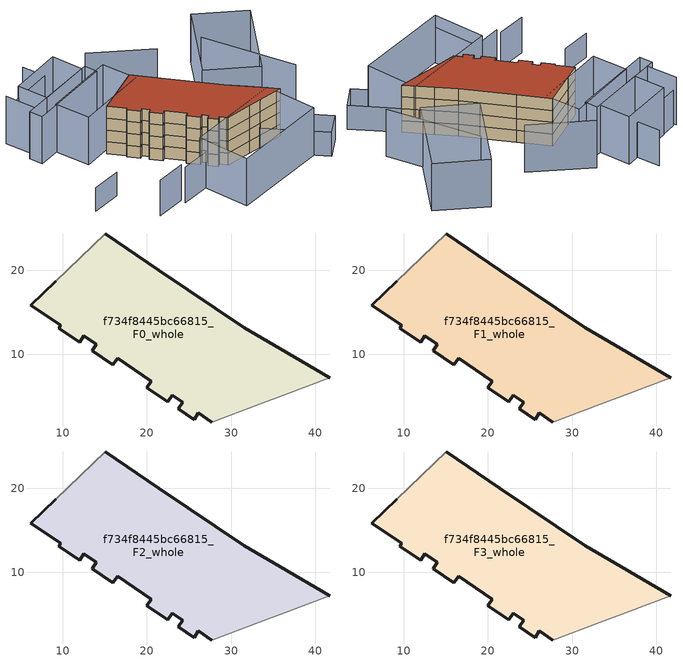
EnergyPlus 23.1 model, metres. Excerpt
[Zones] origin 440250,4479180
f734f8445bc66815_F0_whole
 floor ground (EU_floor_Construction): 35.82,10.65 41.69,7.24 36.34,5.22 33.35,4.11 27.67,1.98 26.12,3.06 25.6,2.26 23.71,3.53 24.23,4.32 23.01,5.16 22.48,4.39 19.98,6.06 20.52,6.84 16.52,9.53 15.96,8.76 13.5,10.43 14.02,11.19 12.52,12.21 12.02,11.44 9.55,13.11 9.78,13.48 6.22,15.86 9.18,18.68 15.05,24.29 21.4,20 31.58,13.15 z0
 wall outside (EU_wall_Construction): 9.18,18.68 6.22,15.86 9.78,13.48 9.55,13.11 12.02,11.44 12.52,12.21 14.02,11.19 13.5,10.43 15.96,8.76 16.52,9.53 20.52,6.84 19.98,6.06 22.48,4.39 23.01,5.16 24.23,4.32 23.71,3.53 25.6,2.26 26.12,3.06 27.67,1.98 / 41.69,7.24 35.82,10.65 31.58,13.15 21.4,20 15.05,24.29 z0:3
 wall adiabatic (EU_wall_Construction): 15.05,24.29 9.18,18.68 / 27.67,1.98 33.35,4.11 36.34,5.22 41.69,7.24 z0:3
f734f8445bc66815_F1_whole
 floor to f734f8445bc66815_F0_whole (EU_floor_Construction): 35.82,10.65 41.69,7.24 36.34,5.22 33.35,4.11 27.67,1.98 26.12,3.06 25.6,2.26 23.71,3.53 24.23,4.32 23.01,5.16 22.48,4.39 19.98,6.06 20.52,6.84 16.52,9.53 15.96,8.76 13.5,10.43 14.02,11.19 12.52,12.21 12.02,11.44 9.55,13.11 9.78,13.48 6.22,15.86 9.18,18.68 15.05,24.29 21.4,20 31.58,13.15 z3
 wall outside (EU_wall_Construction): 9.18,18.68 6.22,15.86 9.78,13.48 9.55,13.11 12.02,11.44 12.52,12.21 14.02,11.19 13.5,10.43 15.96,8.76 16.52,9.53 20.52,6.84 19.98,6.06 22.48,4.39 23.01,5.16 24.23,4.32 23.71,3.53 25.6,2.26 26.12,3.06 27.67,1.98 / 41.69,7.24 35.82,10.65 31.58,13.15 21.4,20 15.05,24.29 z3:6
 wall adiabatic (EU_wall_Construction): 15.05,24.29 9.18,18.68 / 27.67,1.98 33.35,4.11 36.34,5.22 41.69,7.24 z3:6
f734f8445bc66815_F2_whole
 floor to f734f8445bc66815_F1_whole (EU_floor_Construction): 35.82,10.65 41.69,7.24 36.34,5.22 33.35,4.11 27.67,1.98 26.12,3.06 25.6,2.26 23.71,3.53 24.23,4.32 23.01,5.16 22.48,4.39 19.98,6.06 20.52,6.84 16.52,9.53 15.96,8.76 13.5,10.43 14.02,11.19 12.52,12.21 12.02,11.44 9.55,13.11 9.78,13.48 6.22,15.86 9.18,18.68 15.05,24.29 21.4,20 31.58,13.15 z6
 wall outside (EU_wall_Construction): 9.18,18.68 6.22,15.86 9.78,13.48 9.55,13.11 12.02,11.44 12.52,12.21 14.02,11.19 13.5,10.43 15.96,8.76 16.52,9.53 20.52,6.84 19.98,6.06 22.48,4.39 23.01,5.16 24.23,4.32 23.71,3.53 25.6,2.26 26.12,3.06 27.67,1.98 / 41.69,7.24 35.82,10.65 31.58,13.15 21.4,20 15.05,24.29 z6:9
 wall adiabatic (EU_wall_Construction): 15.05,24.29 9.18,18.68 / 27.67,1.98 33.35,4.11 36.34,5.22 41.69,7.24 z6:9
f734f8445bc66815_F3_whole
 floor to f734f8445bc66815_F2_whole (EU_floor_Construction): 35.82,10.65 41.69,7.24 36.34,5.22 33.35,4.11 27.67,1.98 26.12,3.06 25.6,2.26 23.71,3.53 24.23,4.32 23.01,5.16 22.48,4.39 19.98,6.06 20.52,6.84 16.52,9.53 15.96,8.76 13.5,10.43 14.02,11.19 12.52,12.21 12.02,11.44 9.55,13.11 9.78,13.48 6.22,15.86 9.18,18.68 15.05,24.29 21.4,20 31.58,13.15 z9
 wall outside (EU_wall_Construction): 9.18,18.68 6.22,15.86 9.78,13.48 9.55,13.11 12.02,11.44 12.52,12.21 14.02,11.19 13.5,10.43 15.96,8.76 16.52,9.53 20.52,6.84 19.98,6.06 22.48,4.39 23.01,5.16 24.23,4.32 23.71,3.53 25.6,2.26 26.12,3.06 27.67,1.98 / 41.69,7.24 35.82,10.65 31.58,13.15 21.4,20 15.05,24.29 z9:12
 wall adiabatic (EU_wall_Construction): 15.05,24.29 9.18,18.68 / 27.67,1.98 33.35,4.11 36.34,5.22 41.69,7.24 z9:12
 roof outside (EU_roof_Construction): 41.69,7.24 35.82,10.65 31.58,13.15 21.4,20 15.05,24.29 9.18,18.68 6.22,15.86 9.78,13.48 9.55,13.11 12.02,11.44 12.52,12.21 14.02,11.19 13.5,10.43 15.96,8.76 16.52,9.53 20.52,6.84 19.98,6.06 22.48,4.39 23.01,5.16 24.23,4.32 23.71,3.53 25.6,2.26 26.12,3.06 27.67,1.98 33.35,4.11 36.34,5.22 z12
shading: -4.16,-2.1 2.03,1.21 / 38.52,9.05 51.61,1.6 / 51.61,1.6 48.59,-3.71 / 48.59,-3.71 35.5,3.74 / 35.5,3.74 38.52,9.05 z0:6; 7.43,-9.01 13.68,-5.7 / 14.04,-6.89 20.16,-3.53 / 20.16,-3.53 25.28,-12.85 / -2.28,39.59 0.67,35.02 / 0.67,35.02 -10.72,27.7 z0:9; -11.39,27.58 -7.56,21.43 / 48.07,13.88 34.16,30.63 / 24.17,30.61 9.84,35 / 45.32,-1.85 25.22,-12.91 / 25.22,-12.91 19.35,-2.24 / 19.35,-2.24 39.44,8.82 / 39.44,8.82 45.32,-1.85 / -3.15,20.76 11.56,29.9 / 11.56,29.9 15.93,22.88 / 15.93,22.88 1.22,13.73 / 1.22,13.73 -3.15,20.76 / -9.06,20.52 7.82,30.85 / 7.82,30.85 9.44,28.2 / 9.44,28.2 -7.44,17.87 / -7.44,17.87 -9.06,20.52 / -7.61,29.91 3.15,36.55 / 3.15,36.55 6.99,30.34 / 6.99,30.34 -3.77,23.7 / -3.77,23.7 -7.61,29.91 / 47.36,35.48 41.48,16.13 / 41.48,16.13 29.54,19.76 / 29.54,19.76 35.41,39.11 / 35.41,39.11 47.36,35.48 z0:12
[Building]
EU S2 Campaign: North Axis=0; Terrain=City; Solar Distribution=FullExterior
[Site:Location]
Madrid: Latitude=40.5; Longitude=-3.5; Time Zone=1; Elevation=609
[SizingPeriod:WeatherFileDays]
AnnualSizingPeriod: Begin Month=1; Begin Day of Month=1; End Month=12; End Day of Month=31; Day of Week for Start Day=Monday; Use Weather File Daylight Saving Period=No; Use Weather File Rain and Snow Indicators=No
[MATERIAL]
EU_InternalMass_Material: Roughness=MediumRough; Thickness=0.1; Conductivity=1; Density=1800; Specific Heat=900; Thermal Absorptance=0.9; Solar Absorptance=0.7; Visible Absorptance=0.7
[MATERIAL:NOMASS] Roughness=MediumRough; Thermal Absorptance=0.9; Solar Absorptance=0.7; Visible Absorptance=0.7
Name | Thermal Resistance
EU_wall_NoMass | 1.60022
EU_roof_NoMass | 1.57597
EU_floor_NoMass | 0.470652
[CONSTRUCTION]
EU_wall_Construction: EU_wall_NoMass
EU_roof_Construction: EU_roof_NoMass
EU_floor_Construction: EU_floor_NoMass
EU_InternalMass_Construction: EU_InternalMass_Material
[ZONE] Type=1; Multiplier=1; Ceiling Height=autocalculate; Floor Area=autocalculate; Part of Total Floor Area=Yes
Name | Volume
f734f8445bc66815_F0_whole | 1018.99
f734f8445bc66815_F1_whole; f734f8445bc66815_F2_whole; f734f8445bc66815_F3_whole | 1018.98
[INTERNALMASS] Construction=EU_InternalMass_Construction; Surface Area=335.332
Name | Zone or ZoneList
f734f8445bc66815_F0_whole_EU_InternalMass | f734f8445bc66815_F0_whole
f734f8445bc66815_F1_whole_EU_InternalMass | f734f8445bc66815_F1_whole
f734f8445bc66815_F2_whole_EU_InternalMass | f734f8445bc66815_F2_whole
f734f8445bc66815_F3_whole_EU_InternalMass | f734f8445bc66815_F3_whole
[OTHEREQUIPMENT] Fuel Type=Electricity; Design Level Calculation Method=Watts/Area; Power per Zone Floor Area=1; Fraction Latent=0; Fraction Radiant=0; Fraction Lost=0; Carbon Dioxide Generation Rate=0; EndUse Subcategory=EU_Step8_InternalGains
Name | Zone or ZoneList or Space or SpaceList | Schedule
EU_Step8_InternalGain_f734f8445bc66815_F0_whole_f000 | f734f8445bc66815_F0_whole | EU_Step8_GainSchedule_f734f8445bc66815_F0_whole_f000
EU_Step8_InternalGain_f734f8445bc66815_F1_whole_f000 | f734f8445bc66815_F1_whole | EU_Step8_GainSchedule_f734f8445bc66815_F1_whole_f000
EU_Step8_InternalGain_f734f8445bc66815_F2_whole_f000 | f734f8445bc66815_F2_whole | EU_Step8_GainSchedule_f734f8445bc66815_F2_whole_f000
EU_Step8_InternalGain_f734f8445bc66815_F3_whole_f000 | f734f8445bc66815_F3_whole | EU_Step8_GainSchedule_f734f8445bc66815_F3_whole_f000
[ZONEVENTILATION:DESIGNFLOWRATE] Schedule=EU_AlwaysOn; Design Flow Rate Calculation Method=AirChanges/Hour; Air Changes per Hour=0.480704; Ventilation Type=Natural; Fan Pressure Rise=0; Fan Total Efficiency=1; Constant Term Coefficient=1; Temperature Term Coefficient=0; Velocity Term Coefficient=0; Velocity Squared Term Coefficient=0; Minimum Indoor Temperature=-100; Maximum Indoor Temperature=100; Delta Temperature=-100; Minimum Outdoor Temperature=-100; Maximum Outdoor Temperature=100; Maximum Wind Speed=40
Name | Zone or ZoneList or Space or SpaceList
EU_ConstantAir_f734f8445bc66815_F0_whole | f734f8445bc66815_F0_whole
EU_ConstantAir_f734f8445bc66815_F1_whole | f734f8445bc66815_F1_whole
EU_ConstantAir_f734f8445bc66815_F2_whole | f734f8445bc66815_F2_whole
EU_ConstantAir_f734f8445bc66815_F3_whole | f734f8445bc66815_F3_whole
[HVACTEMPLATE:THERMOSTAT] Constant Heating Setpoint=20; Constant Cooling Setpoint=50
EU_HeatOnly_f734f8445bc66815_F0_whole; EU_HeatOnly_f734f8445bc66815_F1_whole; EU_HeatOnly_f734f8445bc66815_F2_whole; EU_HeatOnly_f734f8445bc66815_F3_whole
[HVACTEMPLATE:ZONE:IDEALLOADSAIRSYSTEM] System Availability Schedule=EU_AlwaysOn; Maximum Heating Supply Air Temperature=50; Minimum Cooling Supply Air Temperature=13; Maximum Heating Supply Air Humidity Ratio=0.0156; Minimum Cooling Supply Air Humidity Ratio=0.0077; Heating Limit=NoLimit; Cooling Limit=NoLimit; Heating Availability Schedule=EU_AlwaysOn; Cooling Availability Schedule=EU_CoolingOff; Dehumidification Control Type=ConstantSensibleHeatRatio; Cooling Sensible Heat Ratio=0.7; Dehumidification Setpoint=60; Humidification Control Type=None; Humidification Setpoint=30; Outdoor Air Method=None; Outdoor Air Flow Rate per Person=0.00944; Outdoor Air Flow Rate per Zone Floor Area=0; Outdoor Air Flow Rate per Zone=0; Demand Controlled Ventilation Type=None; Outdoor Air Economizer Type=NoEconomizer; Heat Recovery Type=None; Sensible Heat Recovery Effectiveness=0.7; Latent Heat Recovery Effectiveness=0.65
Name | Template Thermostat
f734f8445bc66815_F0_whole | EU_HeatOnly_f734f8445bc66815_F0_whole
f734f8445bc66815_F1_whole | EU_HeatOnly_f734f8445bc66815_F1_whole
f734f8445bc66815_F2_whole | EU_HeatOnly_f734f8445bc66815_F2_whole
f734f8445bc66815_F3_whole | EU_HeatOnly_f734f8445bc66815_F3_whole
[SIZING:ZONE] Zone Cooling Design Supply Air Temperature Input Method=SupplyAirTemperature; Zone Cooling Design Supply Air Temperature=13; Zone Heating Design Supply Air Temperature Input Method=SupplyAirTemperature; Zone Heating Design Supply Air Temperature=50; Zone Cooling Design Supply Air Humidity Ratio=0.008; Zone Heating Design Supply Air Humidity Ratio=0.008; Cooling Design Air Flow Method=DesignDay; Cooling Design Air Flow Rate=0; Cooling Minimum Air Flow per Zone Floor Area=0.000762; Cooling Minimum Air Flow=0; Cooling Minimum Air Flow Fraction=0.2; Heating Design Air Flow Method=DesignDay; Heating Design Air Flow Rate=0; Heating Maximum Air Flow per Zone Floor Area=0.002032; Heating Maximum Air Flow=0.141576; Heating Maximum Air Flow Fraction=0.3; Account for Dedicated Outdoor Air System=No; Dedicated Outdoor Air System Control Strategy=NeutralSupplyAir; Dedicated Outdoor Air Low Setpoint Temperature for Design=autosize; Dedicated Outdoor Air High Setpoint Temperature for Design=autosize; Zone Load Sizing Method=Sensible Load Only No Latent Load; Zone Latent Cooling Design Supply Air Humidity Ratio Input Method=HumidityRatioDifference; Zone Cooling Design Supply Air Humidity Ratio Difference=0.005; Zone Latent Heating Design Supply Air Humidity Ratio Input Method=HumidityRatioDifference; Zone Humidification Design Supply Air Humidity Ratio Difference=0.005
f734f8445bc66815_F0_whole; f734f8445bc66815_F1_whole; f734f8445bc66815_F2_whole; f734f8445bc66815_F3_whole
[SCHEDULE:CONSTANT]
Name | Hourly Value
EU_AlwaysOn | 1
EU_CoolingOff | 0
[SCHEDULE:FILE] Column Number=1; Rows to Skip at Top=0; Number of Hours of Data=8760; Column Separator=Comma; Interpolate to Timestep=No; Minutes per Item=60; Adjust Schedule for Daylight Savings=Yes
Name | File
EU_Step8_GainSchedule_f734f8445bc66815_F0_whole_f000 | ../../schedules/f734f8445bc66815/f734f8445bc66815_F0_whole_f000_gain.csv
EU_Step8_GainSchedule_f734f8445bc66815_F1_whole_f000 | ../../schedules/f734f8445bc66815/f734f8445bc66815_F1_whole_f000_gain.csv
EU_Step8_GainSchedule_f734f8445bc66815_F2_whole_f000 | ../../schedules/f734f8445bc66815/f734f8445bc66815_F2_whole_f000_gain.csv
EU_Step8_GainSchedule_f734f8445bc66815_F3_whole_f000 | ../../schedules/f734f8445bc66815/f734f8445bc66815_F3_whole_f000_gain.csv
